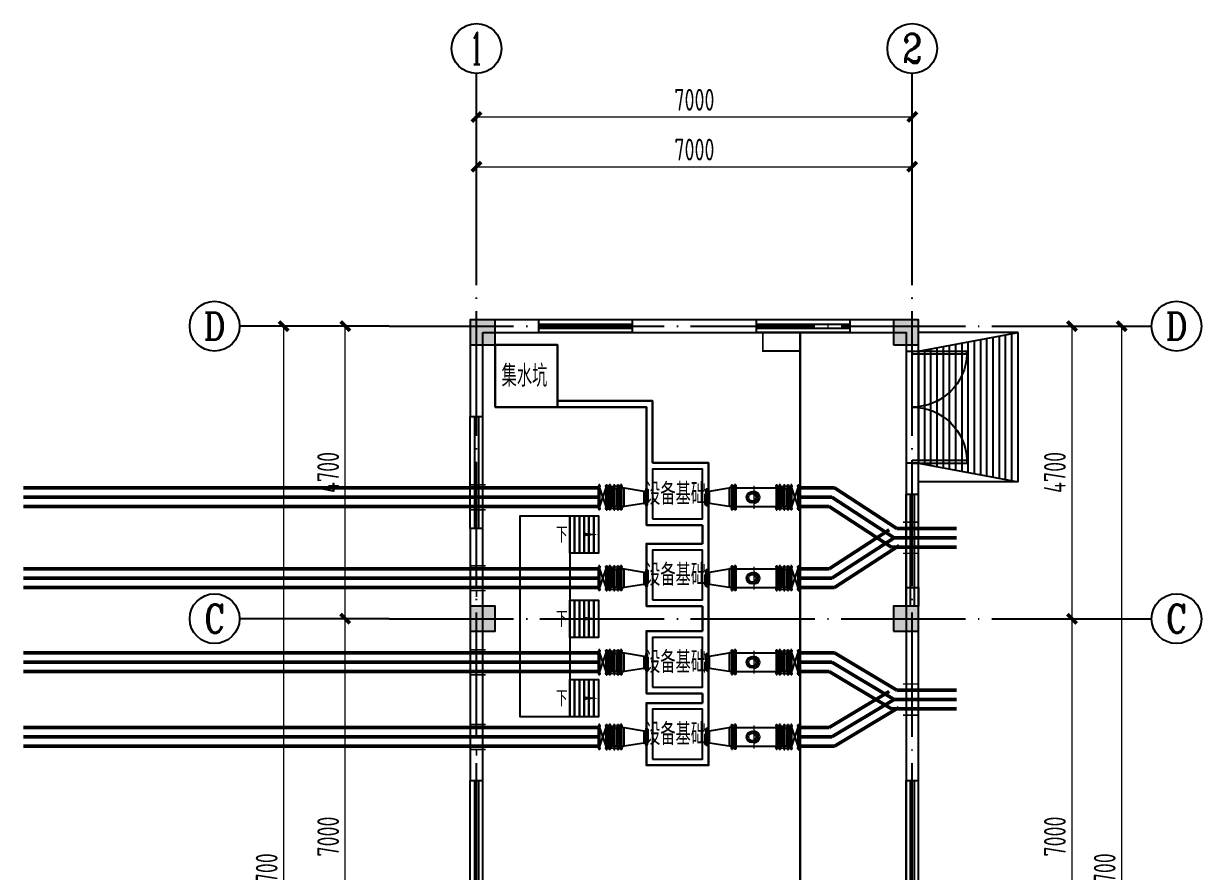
# Model space of a CAD drawing. Header units: millimetres. Extents: x 1742399 to 4898386, y 2481636 to 5226310.
# Drawn here: x 2885255 to 2904177, y 2608306 to 2621944 of the extents above; entities that cross this region are included whole.
import ezdxf
from ezdxf.enums import TextEntityAlignment as Align

# ---------------------------------------------------------------- set-up
doc = ezdxf.new("R2010")
doc.units = ezdxf.units.MM
doc.header["$LTSCALE"] = 1000
for name, pattern in [('ACAD_ISO04W100', [30.5, 24, -3, 0.5, -3]), ('ACAD_ISO10W100', [18, 12, -3, 0, -3]), ('CENTER2', [28.575, 19.05, -3.175, 3.175, -3.175]), ('DOTE', [2.42, 2, -0.2, 0.02, -0.2])]:
    doc.linetypes.add(name, pattern=pattern)
doc.layers.add('0_提资', color=7, linetype='Continuous', lineweight=50, true_color=0xffffff)
doc.layers.add('管道', color=1, linetype='Continuous', lineweight=50, true_color=0xff0000)
for name, color, linetype in [('AXIS', 3, 'Continuous'), ('AXIS_TEXT', 7, 'Continuous'), ('DOTE', 1, 'DOTE'), ('FLOOR_STEEL', 2, 'Continuous'), ('PUB_HATCH', 8, 'Continuous'), ('STAIR', 2, 'Continuous'), ('STAIR_STEEL', 2, 'Continuous'), ('WALL', 4, 'Continuous'), ('WALL_EXT', 4, 'Continuous'), ('WINDOW', 3, 'Continuous'), ('YHG_文字', 7, 'Continuous'), ('YHG_柱', 4, 'Continuous'), ('YHJ_引出、索引', 3, 'Continuous'), ('YHJ_立面_墙线中', 2, 'Continuous'), ('意见', 1, 'Continuous'), ('房间轮廓线', 6, 'Continuous'), ('水泵基础', 7, 'Continuous'), ('细线', 4, 'Continuous'), ('设备', 161, 'Continuous')]:
    doc.layers.add(name, color=color, linetype=linetype)
for name, color, linetype, lineweight in [('FLOOR', 2, 'Continuous', 30), ('中心线', 1, 'ACAD_ISO04W100', 18), ('中轴', 20, 'ACAD_ISO04W100', 9), ('排水沟', 4, 'Continuous', 30), ('管', 1, 'Continuous', 30), ('集水坑', 4, 'Continuous', 30)]:
    doc.layers.add(name, color=color, linetype=linetype, lineweight=lineweight)
doc.styles.add('_TCH_AXIS', font='COMPLEX', dxfattribs={"bigfont": 'GBCBIG'})
doc.styles.add('_TCH_DIM', font='SIMPLEX', dxfattribs={"bigfont": 'GBCBIG'})
doc.styles.add('COMPLEX', font='COMPLEX')
doc.styles.add('HZ1', font='romans.shx', dxfattribs={"width": 0.7, "bigfont": 'hztxt.shx'})
doc.styles.add('TSSD_REIN_T3', font='tssdeng.shx', dxfattribs={"width": 0.7, "bigfont": 'hztxt.shx'})
doc.styles.add('宋体', font='')
doc.styles.get('宋体').set_extended_font_data('SimSun')
doc.dimstyles.new('_TCH_ARCH&&100', dxfattribs={"dimtxt": 350, "dimasz": 150, "dimexe": 100, "dimexo": 200, "dimgap": 100, "dimtad": 1, "dimdec": 0, "dimzin": 0, "dimdsep": 46, "dimtxsty": 'TSSD_REIN_T3', "dimblk": 'ARCHTICK', "dimcen": 0.09, "dimclrt": 7, "dimazin": 2, "dimtfac": 1, "dimtdec": 0, "dimtix": 1, "dimtmove": 2, "dimatfit": 3, "dimfxl": 1, "dimfxlon": 1, "dimtolj": 1, "dimtzin": 0, "dimlwd": 18, "dimlwe": 18, "dimarcsym": 0})

# ---------------------------------------------------------------- blocks, each defined once
blk = doc.blocks.new('_ArchTick')
at = {"color": 0, "linetype": 'ByBlock', "const_width": 0.4}
blk.add_lwpolyline([(-0.5, -0.5), (0.5, 0.5)], dxfattribs=at)
blk = doc.blocks.new('*D1088')
at = {"layer": 'AXIS', "color": 0, "lineweight": 18, "transparency": 16777216}
for p, q in [((2902897, 2617082), (2902998, 2617082)), ((2902898, 2599382), (2902898, 2617082)), ((2902897, 2599382), (2902998, 2599382))]:
    blk.add_line(p, q, dxfattribs=at)
at = {"layer": 'Defpoints', "color": 0, "transparency": 16777216}
for p in [(2902059, 2617082), (2902898, 2617082), (2902059, 2599382)]:
    blk.add_point(p, dxfattribs=at)
at = {"layer": 'AXIS', "color": 0, "lineweight": 18, "transparency": 16777216, "xscale": 150, "yscale": 150, "zscale": 150}
for p, rotation in [((2902898, 2617082), 90), ((2902898, 2599382), 270)]:
    blk.add_blockref('_ArchTick', p, dxfattribs=dict(at, rotation=rotation))
at = {"layer": 'AXIS', "color": 7, "transparency": 16777216, "insert": (2902623, 2608232), "char_height": 350, "attachment_point": 5, "rotation": 90, "style": 'TSSD_REIN_T3'}
blk.add_mtext('\\A1;17700', dxfattribs=at)
blk = doc.blocks.new('*D1090')
at = {"layer": 'AXIS', "color": 0, "lineweight": 18, "transparency": 16777216}
for p, q in [((2902097, 2612382), (2902198, 2612382)), ((2902098, 2605382), (2902098, 2612382)), ((2902097, 2605382), (2902198, 2605382))]:
    blk.add_line(p, q, dxfattribs=at)
at = {"layer": 'Defpoints', "color": 0, "transparency": 16777216}
for p in [(2901384, 2612382), (2902098, 2612382), (2901384, 2605382)]:
    blk.add_point(p, dxfattribs=at)
at = {"layer": 'AXIS', "color": 0, "lineweight": 18, "transparency": 16777216, "xscale": 150, "yscale": 150, "zscale": 150}
for p, rotation in [((2902098, 2612382), 90), ((2902098, 2605382), 270)]:
    blk.add_blockref('_ArchTick', p, dxfattribs=dict(at, rotation=rotation))
at = {"layer": 'AXIS', "color": 7, "transparency": 16777216, "insert": (2901823, 2608882), "char_height": 350, "attachment_point": 5, "rotation": 90, "style": 'TSSD_REIN_T3'}
blk.add_mtext('\\A1;7000', dxfattribs=at)
blk = doc.blocks.new('*D1091')
at = {"layer": 'AXIS', "color": 0, "lineweight": 18, "transparency": 16777216}
for p, q in [((2902097, 2617082), (2902198, 2617082)), ((2902098, 2612382), (2902098, 2617082)), ((2902097, 2612382), (2902198, 2612382))]:
    blk.add_line(p, q, dxfattribs=at)
at = {"layer": 'Defpoints', "color": 0, "transparency": 16777216}
for p in [(2901384, 2617082), (2902098, 2617082), (2901384, 2612382)]:
    blk.add_point(p, dxfattribs=at)
at = {"layer": 'AXIS', "color": 0, "lineweight": 18, "transparency": 16777216, "xscale": 150, "yscale": 150, "zscale": 150}
for p, rotation in [((2902098, 2617082), 90), ((2902098, 2612382), 270)]:
    blk.add_blockref('_ArchTick', p, dxfattribs=dict(at, rotation=rotation))
at = {"layer": 'AXIS', "color": 7, "transparency": 16777216, "insert": (2901823, 2614732), "char_height": 350, "attachment_point": 5, "rotation": 90, "style": 'TSSD_REIN_T3'}
blk.add_mtext('\\A1;4700', dxfattribs=at)
blk = doc.blocks.new('_AXISO')
blk.add_circle((0, 0), 0.5)
at = {"layer": 'AXIS_TEXT', "style": 'COMPLEX', "width": 1.041667}
blk.add_attdef('A', text='', height=0.56, dxfattribs=at).set_placement((-0.25, -0.28), (0.25, -0.28), align=Align.FIT)
blk = doc.blocks.new('*D1093')
at = {"layer": 'AXIS', "color": 0, "lineweight": 18, "transparency": 16777216}
for p, q in [((2892532, 2620443), (2892532, 2620544)), ((2899532, 2620443), (2899532, 2620544)), ((2892532, 2620444), (2899532, 2620444))]:
    blk.add_line(p, q, dxfattribs=at)
at = {"layer": 'Defpoints', "color": 0, "transparency": 16777216}
for p in [(2899532, 2620444), (2892532, 2618082), (2899532, 2618082)]:
    blk.add_point(p, dxfattribs=at)
at = {"layer": 'AXIS', "color": 0, "lineweight": 18, "transparency": 16777216, "xscale": 150, "yscale": 150, "zscale": 150, "rotation": 180}
blk.add_blockref('_ArchTick', (2892532, 2620444), dxfattribs=at)
at = {"layer": 'AXIS', "color": 0, "lineweight": 18, "transparency": 16777216, "xscale": 150, "yscale": 150, "zscale": 150}
blk.add_blockref('_ArchTick', (2899532, 2620444), dxfattribs=at)
at = {"layer": 'AXIS', "color": 7, "transparency": 16777216, "insert": (2896032, 2620719), "char_height": 350, "attachment_point": 5, "style": 'TSSD_REIN_T3'}
blk.add_mtext('\\A1;7000', dxfattribs=at)
blk = doc.blocks.new('*D1094')
at = {"layer": 'AXIS', "color": 0, "lineweight": 18, "transparency": 16777216}
for p, q in [((2892532, 2619643), (2892532, 2619744)), ((2899532, 2619643), (2899532, 2619744)), ((2892532, 2619644), (2899532, 2619644))]:
    blk.add_line(p, q, dxfattribs=at)
at = {"layer": 'Defpoints', "color": 0, "transparency": 16777216}
for p in [(2899532, 2619644), (2892532, 2618082), (2899532, 2618082)]:
    blk.add_point(p, dxfattribs=at)
at = {"layer": 'AXIS', "color": 0, "lineweight": 18, "transparency": 16777216, "xscale": 150, "yscale": 150, "zscale": 150, "rotation": 180}
blk.add_blockref('_ArchTick', (2892532, 2619644), dxfattribs=at)
at = {"layer": 'AXIS', "color": 0, "lineweight": 18, "transparency": 16777216, "xscale": 150, "yscale": 150, "zscale": 150}
blk.add_blockref('_ArchTick', (2899532, 2619644), dxfattribs=at)
at = {"layer": 'AXIS', "color": 7, "transparency": 16777216, "insert": (2896032, 2619919), "char_height": 350, "attachment_point": 5, "style": 'TSSD_REIN_T3'}
blk.add_mtext('\\A1;7000', dxfattribs=at)
blk = doc.blocks.new('*D1095')
at = {"layer": 'AXIS', "color": 0, "lineweight": 18, "transparency": 16777216}
for p, q in [((2889437, 2617082), (2889336, 2617082)), ((2889436, 2599382), (2889436, 2617082)), ((2889437, 2599382), (2889336, 2599382))]:
    blk.add_line(p, q, dxfattribs=at)
at = {"layer": 'Defpoints', "color": 0, "transparency": 16777216}
for p in [(2889436, 2617082), (2891129, 2617082), (2891129, 2599382)]:
    blk.add_point(p, dxfattribs=at)
at = {"layer": 'AXIS', "color": 0, "lineweight": 18, "transparency": 16777216, "xscale": 150, "yscale": 150, "zscale": 150}
for p, rotation in [((2889436, 2617082), 90), ((2889436, 2599382), 270)]:
    blk.add_blockref('_ArchTick', p, dxfattribs=dict(at, rotation=rotation))
at = {"layer": 'AXIS', "color": 7, "transparency": 16777216, "insert": (2889161, 2608232), "char_height": 350, "attachment_point": 5, "rotation": 90, "style": 'TSSD_REIN_T3'}
blk.add_mtext('\\A1;17700', dxfattribs=at)
blk = doc.blocks.new('*D1097')
at = {"layer": 'AXIS', "color": 0, "lineweight": 18, "transparency": 16777216}
for p, q in [((2890424, 2612382), (2890323, 2612382)), ((2890423, 2605382), (2890423, 2612382)), ((2890424, 2605382), (2890323, 2605382))]:
    blk.add_line(p, q, dxfattribs=at)
at = {"layer": 'Defpoints', "color": 0, "transparency": 16777216}
for p in [(2890423, 2612382), (2891129, 2612382), (2891129, 2605382)]:
    blk.add_point(p, dxfattribs=at)
at = {"layer": 'AXIS', "color": 0, "lineweight": 18, "transparency": 16777216, "xscale": 150, "yscale": 150, "zscale": 150}
for p, rotation in [((2890423, 2612382), 90), ((2890423, 2605382), 270)]:
    blk.add_blockref('_ArchTick', p, dxfattribs=dict(at, rotation=rotation))
at = {"layer": 'AXIS', "color": 7, "transparency": 16777216, "insert": (2890148, 2608882), "char_height": 350, "attachment_point": 5, "rotation": 90, "style": 'TSSD_REIN_T3'}
blk.add_mtext('\\A1;7000', dxfattribs=at)
blk = doc.blocks.new('*D1098')
at = {"layer": 'AXIS', "color": 0, "lineweight": 18, "transparency": 16777216}
for p, q in [((2890424, 2617082), (2890323, 2617082)), ((2890423, 2612382), (2890423, 2617082)), ((2890424, 2612382), (2890323, 2612382))]:
    blk.add_line(p, q, dxfattribs=at)
at = {"layer": 'Defpoints', "color": 0, "transparency": 16777216}
for p in [(2890423, 2617082), (2891129, 2617082), (2891129, 2612382)]:
    blk.add_point(p, dxfattribs=at)
at = {"layer": 'AXIS', "color": 0, "lineweight": 18, "transparency": 16777216, "xscale": 150, "yscale": 150, "zscale": 150}
for p, rotation in [((2890423, 2617082), 90), ((2890423, 2612382), 270)]:
    blk.add_blockref('_ArchTick', p, dxfattribs=dict(at, rotation=rotation))
at = {"layer": 'AXIS', "color": 7, "transparency": 16777216, "insert": (2890148, 2614732), "char_height": 350, "attachment_point": 5, "rotation": 90, "style": 'TSSD_REIN_T3'}
blk.add_mtext('\\A1;4700', dxfattribs=at)
blk = doc.blocks.new('刚性防水套管DN400')
at = {"layer": '中轴', "color": 8, "linetype": 'CENTER2', "ltscale": 10}
blk.add_line((1966752, 2550634), (1967002, 2550634), dxfattribs=at)
at = {"layer": '管', "lineweight": 50, "const_width": 25}
for points in [[(1966752, 2550884), (1967002, 2550884)], [(1966852, 2550884), (1966852, 2550984)], [(1966752, 2550384), (1967002, 2550384)], [(1966852, 2550384), (1966852, 2550284)]]:
    blk.add_lwpolyline(points, dxfattribs=at)
at = {"style": '宋体', "width": 0.7, "flags": 1}
blk.add_attdef('中心标高', (1966552, 2549850), '', height=350, dxfattribs=at)
blk = doc.blocks.new('DN400法兰')
at = {"layer": '中心线', "ltscale": 50}
for p, q in [((-258, 20), (-258, -55)), ((257, 20), (257, -55))]:
    blk.add_line(p, q, dxfattribs=at)
at = {"layer": '设备', "ltscale": 50}
for p, q in [((-240, 0), (-244, -4)), ((-240, 0), (240, 0)), ((240, 0), (244, -4)), ((-283, -30), (-283, -4)), ((282, -4), (-283, -4)), ((282, -30), (282, -4))]:
    blk.add_line(p, q, dxfattribs=at)
at = {"layer": '设备'}
for p, q in [((-240, 0), (240, 0)), ((-283, -30), (282, -30))]:
    blk.add_line(p, q, dxfattribs=at)
blk = doc.blocks.new('DN250法兰')
at = {"layer": '中心线', "ltscale": 50}
for p, q in [((-50, 175), (22, 175)), ((-50, -175), (22, -175))]:
    blk.add_line(p, q, dxfattribs=at)
at = {"layer": '设备', "ltscale": 50}
for p, q in [((-26, 160), (-23, 162)), ((-26, -160), (-26, 160)), ((-26, -160), (-26, 160)), ((-23, 197), (0, 197)), ((-23, 197), (-23, -198)), ((0, 197), (0, -198)), ((-26, -160), (-23, -163)), ((0, -198), (-23, -198))]:
    blk.add_line(p, q, dxfattribs=at)
blk = doc.blocks.new('双盘偏心异径管（平面）')
at = {"layer": '设备'}
for p, q in [((57, 100), (18, 100)), ((57, 100), (373, 150)), ((408, 150), (373, 150)), ((373, 150), (373, -150)), ((57, -100), (18, -100)), ((373, -150), (57, -100)), ((408, -150), (373, -150))]:
    blk.add_line(p, q, dxfattribs=at)
at = {"layer": '设备', "ltscale": 50}
blk.add_line((18, -100), (18, 100), dxfattribs=at)
at = {"layer": '设备'}
blk.add_lwpolyline([(57, -100), (57, 100)], dxfattribs=at)
at = {"layer": '设备', "xscale": 0.7042253521126761, "yscale": 0.7042253521126761, "zscale": 0.7042253521126761, "rotation": 270}
blk.add_blockref('DN400法兰', (430, 0), dxfattribs=at)
at = {"layer": '设备', "xscale": 0.7042253521126761, "yscale": 0.7042253521126761, "zscale": 0.7042253521126761}
blk.add_blockref('DN250法兰', (18, 0), dxfattribs=at)
at = {"layer": '意见', "flags": 1}
blk.add_attdef('规格', (589, -14), '', height=227, dxfattribs=at)
blk = doc.blocks.new('双法兰传力接头')
at = {"layer": '中心线', "ltscale": 5}
for p, q in [((-17, 181), (166, 181)), ((-17, -181), (166, -181))]:
    blk.add_line(p, q, dxfattribs=at)
at = {"layer": '设备', "ltscale": 50}
for p, q in [((72, 199), (89, 199)), ((72, 199), (72, -199)), ((18, 167), (34, 167)), ((47, 141), (47, -141)), ((47, 141), (72, 141)), ((120, 155), (120, -155)), ((120, 155), (131, 155)), ((18, -167), (34, -167)), ((47, -141), (72, -141)), ((120, -155), (131, -155)), ((72, -199), (89, -199))]:
    blk.add_line(p, q, dxfattribs=at)
at = {"layer": '设备'}
for p, q in [((89, -199), (89, 199)), ((34, 167), (47, 141)), ((89, 141), (120, 141)), ((34, -167), (47, -141)), ((89, -141), (120, -141))]:
    blk.add_line(p, q, dxfattribs=at)
at = {"layer": '设备', "yscale": 0.7042253521126761, "zscale": 0.7042253521126761}
for p, xscale, rotation in [((-3, 0), 0.7042253521126761, 90), ((152, 0), -0.7042253521126761, 270)]:
    blk.add_blockref('DN400法兰', p, dxfattribs=dict(at, xscale=xscale, rotation=rotation))
at = {"layer": '意见', "flags": 1}
blk.add_attdef('规格', (193, -29), '', height=94.2, dxfattribs=at)
blk = doc.blocks.new('手动双盘蝶阀')
at = {"layer": '设备', "ltscale": 50}
for p, q in [((50, -150), (-50, 150)), ((-50, -150), (50, 150))]:
    blk.add_line(p, q, dxfattribs=at)
at = {"layer": '设备', "yscale": 0.7042253521126761, "zscale": 0.7042253521126761}
for p, xscale, rotation in [((-71, 0), 0.7042253521126761, 90), ((71, 0), -0.7042253521126761, 270)]:
    blk.add_blockref('DN400法兰', p, dxfattribs=dict(at, xscale=xscale, rotation=rotation))
at = {"layer": '意见', "flags": 1}
blk.add_attdef('规格', (147, 6), '', height=70.4, dxfattribs=at)
blk = doc.blocks.new('双盘异径管')
at = {"layer": '设备'}
for p, q in [((57, 100), (18, 100)), ((57, 100), (373, 150)), ((408, 150), (373, 150)), ((373, 150), (373, -150)), ((57, -100), (18, -100)), ((373, -150), (57, -100)), ((408, -150), (373, -150))]:
    blk.add_line(p, q, dxfattribs=at)
at = {"layer": '设备', "ltscale": 50}
blk.add_line((18, -100), (18, 100), dxfattribs=at)
at = {"layer": '设备'}
blk.add_lwpolyline([(57, -100), (57, 100)], dxfattribs=at)
at = {"layer": '设备', "xscale": 0.7042253521126761, "yscale": 0.7042253521126761, "zscale": 0.7042253521126761, "rotation": 270}
blk.add_blockref('DN400法兰', (430, 0), dxfattribs=at)
at = {"layer": '设备', "xscale": 0.7042253521126761, "yscale": 0.7042253521126761, "zscale": 0.7042253521126761}
blk.add_blockref('DN250法兰', (18, 0), dxfattribs=at)
at = {"layer": '意见', "flags": 1}
blk.add_attdef('规格', (621, -23), '', height=267, dxfattribs=at)
blk = doc.blocks.new('多功能水泵控制阀')
at = {"layer": '中心线', "ltscale": 10}
blk.add_line((296, -183), (296, 183), dxfattribs=at)
at = {"layer": '设备'}
for p, q in [((0, 150), (648, 150)), ((0, -150), (648, -150))]:
    blk.add_line(p, q, dxfattribs=at)
for radius in [91.1, 61.9]:
    blk.add_circle((264, 0), radius, dxfattribs=at)
blk.add_arc((296, 0), 88.6, 264.0575, 95.9425, dxfattribs=at)
at = {"layer": '设备', "yscale": 0.7042253521126761, "zscale": 0.7042253521126761}
for p, xscale, rotation in [((-21, 0), -0.7042253521126761, 90), ((669, 0), 0.7042253521126761, 270)]:
    blk.add_blockref('DN400法兰', p, dxfattribs=dict(at, xscale=xscale, rotation=rotation))
at = {"layer": '意见', "flags": 1}
blk.add_attdef('规格', (114, -565), '', height=244, dxfattribs=at)
blk = doc.blocks.new('电动双盘蝶阀')
at = {"layer": '设备', "ltscale": 50}
for p, q in [((50, -150), (-50, 150)), ((-50, -150), (50, 150))]:
    blk.add_line(p, q, dxfattribs=at)
at = {"layer": '设备', "yscale": 0.7042253521126761, "zscale": 0.7042253521126761}
for p, xscale, rotation in [((-71, 0), 0.7042253521126761, 90), ((71, 0), -0.7042253521126761, 270)]:
    blk.add_blockref('DN400法兰', p, dxfattribs=dict(at, xscale=xscale, rotation=rotation))
at = {"flags": 1}
blk.add_attdef('规格', (120, 51), '', height=10, dxfattribs=at)
blk = doc.blocks.new('平面_平台钢楼梯')
at = {"layer": 'STAIR_STEEL'}
for points in [[(-460.02, 300), (-383.35, 300), (-383.35, -300), (-460.02, -300)], [(-383.35, 300), (-306.68, 300), (-306.68, -300), (-383.35, -300)], [(-306.68, 300), (-230.01, 300), (-230.01, -300), (-306.68, -300)], [(-230.01, 300), (-153.34, 300), (-153.34, -300), (-230.01, -300)], [(-153.34, 300), (-76.67, 300), (-76.67, -300), (-153.34, -300)], [(-76.67, 300), (0, 300), (0, -300), (-76.67, -300)]]:
    blk.add_lwpolyline(points, close=True, dxfattribs=at)
at = {"layer": 'YHJ_引出、索引'}
blk.add_lwpolyline([(-460.02, 0, 0, 0, 0), (0, 0, 0, 60, 0), (-225, 0, 0, 0, 0)], format="xyseb", dxfattribs=at)
at = {"layer": 'YHJ_引出、索引', "color": 7, "style": '_TCH_DIM'}
blk.add_text('下', height=253.19, dxfattribs=at).set_placement((-681.19, -131.25))
blk = doc.blocks.new('刚性防水套管DN300')
at = {"layer": '中轴', "color": 8, "linetype": 'CENTER2', "ltscale": 10}
blk.add_line((1966752, 2550634), (1967002, 2550634), dxfattribs=at)
at = {"layer": '管', "lineweight": 50, "const_width": 25}
for points in [[(1966852, 2550834), (1966852, 2550934)], [(1966752, 2550834), (1967002, 2550834)], [(1966752, 2550434), (1967002, 2550434)], [(1966852, 2550434), (1966852, 2550334)]]:
    blk.add_lwpolyline(points, dxfattribs=at)
at = {"style": '宋体', "width": 0.7, "flags": 1}
blk.add_attdef('中心标高', (1966552, 2549988), '', height=350, dxfattribs=at)
blk = doc.blocks.new('*U1075')
at = {"layer": 'WINDOW'}
for p, q in [((0, 900), (877, 900)), ((0, 900), (0, 855)), ((0, 855), (877, 855)), ((877, 855), (877, 900)), ((0, -855), (877, -855)), ((0, -900), (0, -855)), ((0, -900), (877, -900)), ((877, -855), (877, -900))]:
    blk.add_line(p, q, dxfattribs=at)
at = {"layer": 'WINDOW', "extrusion": (0, 0, -1)}
for centre, major_axis, start_param, end_param in [((0, 877), (620, 620), 0.811042, 2.356194), ((0, -878), (-620, 620), 0.785398, 2.330551)]:
    blk.add_ellipse(centre, major_axis=major_axis, ratio=1, start_param=start_param, end_param=end_param, dxfattribs=at)
at = {"style": 'HZ1', "width": 0.7, "flags": 1}
blk.add_attdef('编号', (-948, -131), '', height=300, dxfattribs=at)
blk = doc.blocks.new('平面_钢爬梯')
at = {"layer": 'YHJ_立面_墙线中', "const_width": 30}
blk.add_lwpolyline([(-600, 0), (-600, -300), (0, -300), (0, 0)], dxfattribs=at)
blk = doc.blocks.new('*U1073')
at = {"layer": 'WINDOW'}
for p, q in [((-100, 0), (100, 0)), ((-100, -1500), (-100, 0)), ((-33, 0), (-33, -1500)), ((33, 0), (33, -1500)), ((100, -1500), (100, 0)), ((100, -1500), (-100, -1500))]:
    blk.add_line(p, q, dxfattribs=at)
at = {"style": 'HZ1', "width": 0.7, "flags": 1}
blk.add_attdef('编号', (-598, -1035), '', height=300, dxfattribs=at)
blk = doc.blocks.new('平面_窗')
at = {"layer": 'WINDOW'}
for p, q in [((-100, 0), (100, 0)), ((-100, -1800), (-100, 0)), ((-33, 0), (-33, -1800)), ((33, 0), (33, -1800)), ((100, -1800), (100, 0)), ((100, -1800), (-100, -1800))]:
    blk.add_line(p, q, dxfattribs=at)
at = {"style": 'HZ1', "width": 0.7, "flags": 1}
blk.add_attdef('编号', (-598, -1035), '', height=300, dxfattribs=at)
blk = doc.blocks.new('*U1072')
at = {"layer": 'STAIR'}
for p, q in [((1600, 2400), (0, 2400)), ((0, 0), (0, 2400)), ((0, 2100), (1600, 2400)), ((1000, 113), (1000, 2287)), ((1100, 94), (1100, 2306)), ((1200, 75), (1200, 2325)), ((1300, 56), (1300, 2344)), ((1400, 38), (1400, 2362)), ((1500, 19), (1500, 2381)), ((1600, 0), (1600, 2400)), ((100, 281), (100, 2119)), ((200, 263), (200, 2138)), ((300, 244), (300, 2156)), ((400, 225), (400, 2175)), ((500, 206), (500, 2194)), ((600, 188), (600, 2213)), ((700, 169), (700, 2231)), ((800, 150), (800, 2250)), ((900, 131), (900, 2269)), ((0, 300), (1600, 0)), ((1600, 0), (0, 0))]:
    blk.add_line(p, q, dxfattribs=at)
at = {"layer": 'WALL'}
blk.add_line((0, 2100), (0, 2200), dxfattribs=at)
blk = doc.blocks.new('*U1058')
at = {"layer": 'PUB_HATCH'}
blk.add_solid([(-200, -200), (200, -200), (-200, 200), (200, 200)], dxfattribs=at)
at = {"layer": 'YHG_柱'}
blk.add_lwpolyline([(-200, -200), (200, -200), (200, 200), (-200, 200)], close=True, dxfattribs=at)

msp = doc.modelspace()

# ---------------------------------------------------------------- linework, layer by layer
at = {"layer": '0_提资', "color": 8}
for p, q in [((2894492, 2614482.3), (2885255.4, 2614482.3)), ((2894492, 2614182.3), (2885255.4, 2614182.3)), ((2894492, 2613182.3), (2885255.4, 2613182.3)), ((2894492, 2612882.3), (2885255.4, 2612882.3)), ((2894492, 2611832.3), (2885255.4, 2611832.3)), ((2894492, 2611532.3), (2885255.4, 2611532.3)), ((2894492, 2610632.3), (2885255.4, 2610632.3)), ((2894492, 2610332.3), (2885255.4, 2610332.3))]:
    msp.add_line(p, q, dxfattribs=at)
at = {"layer": '0_提资', "color": 8, "linetype": 'ACAD_ISO10W100'}
for p, q in [((2894492, 2614332.3), (2885255.4, 2614332.3)), ((2894492, 2613032.3), (2885255.4, 2613032.3)), ((2894492, 2611682.3), (2885255.4, 2611682.3)), ((2894492, 2610482.3), (2885255.4, 2610482.3))]:
    msp.add_line(p, q, dxfattribs=at)
at = {"layer": 'AXIS'}
for p, q in [((2892531.6, 2618082.3), (2892531.6, 2621143.6)), ((2899531.6, 2618082.3), (2899531.6, 2621143.6)), ((2891128.6, 2617082.3), (2888724.5, 2617082.3)), ((2902059.2, 2617082.3), (2903377.3, 2617082.3)), ((2891128.6, 2612382.3), (2888724.5, 2612382.3)), ((2902059.2, 2612382.3), (2903377.3, 2612382.3))]:
    msp.add_line(p, q, dxfattribs=at)
at = {"layer": 'DOTE'}
for p, q in [((2892531.6, 2598382.3), (2892531.6, 2618082.3)), ((2899531.6, 2598382.3), (2899531.6, 2618082.3)), ((2891128.6, 2617082.3), (2902059.2, 2617082.3)), ((2891128.6, 2612382.3), (2902059.2, 2612382.3))]:
    msp.add_line(p, q, dxfattribs=at)
at = {"layer": 'FLOOR'}
msp.add_lwpolyline([(2897731.6, 2616982.3), (2897731.6, 2605482.3)], dxfattribs=at)
at = {"layer": 'FLOOR_STEEL'}
msp.add_lwpolyline([(2894031.6, 2610804.8), (2893231.6, 2610804.8), (2893231.6, 2614035), (2894031.6, 2614035)], close=True, dxfattribs=at)
at = {"layer": 'WALL_EXT'}
for p, q in [((2893531.6, 2617182.3), (2892831.6, 2617182.3)), ((2893531.6, 2616982.3), (2893531.6, 2617182.3)), ((2897031.6, 2617182.3), (2895031.6, 2617182.3)), ((2895031.6, 2617182.3), (2895031.6, 2616982.3)), ((2897031.6, 2616982.3), (2897031.6, 2617182.3)), ((2899231.6, 2617182.3), (2898531.6, 2617182.3)), ((2898531.6, 2617182.3), (2898531.6, 2616982.3)), ((2892831.6, 2616982.3), (2893531.6, 2616982.3)), ((2895031.6, 2616982.3), (2897031.6, 2616982.3)), ((2898531.6, 2616982.3), (2899231.6, 2616982.3)), ((2892431.6, 2616782.3), (2892431.6, 2615632.3)), ((2892631.6, 2615632.3), (2892631.6, 2616782.3)), ((2899431.6, 2616782.3), (2899431.6, 2616682.3)), ((2899631.6, 2616682.3), (2899631.6, 2616782.3)), ((2899431.6, 2616682.3), (2899631.6, 2616682.3)), ((2892431.6, 2615632.3), (2892631.6, 2615632.3)), ((2899431.6, 2614882.3), (2899431.6, 2614382.3)), ((2899631.6, 2614882.3), (2899431.6, 2614882.3)), ((2899631.6, 2614382.3), (2899631.6, 2614882.3)), ((2899431.6, 2614382.3), (2899631.6, 2614382.3)), ((2892631.6, 2613832.3), (2892431.6, 2613832.3)), ((2892431.6, 2613832.3), (2892431.6, 2612582.3)), ((2892631.6, 2612582.3), (2892631.6, 2613832.3)), ((2899431.6, 2612582.3), (2899431.6, 2612882.3)), ((2899431.6, 2612882.3), (2899631.6, 2612882.3)), ((2899631.6, 2612882.3), (2899631.6, 2612582.3)), ((2899631.6, 2612582.3), (2899431.6, 2612582.3)), ((2899431.6, 2612582.3), (2899431.6, 2612582.3)), ((2899631.6, 2612582.3), (2899631.6, 2612582.3)), ((2892431.6, 2612182.3), (2892431.6, 2609782.3)), ((2892631.6, 2609782.3), (2892631.6, 2612182.3)), ((2899431.6, 2612182.3), (2899431.6, 2609782.3)), ((2899631.6, 2609782.3), (2899631.6, 2612182.3)), ((2892431.6, 2609782.3), (2892631.6, 2609782.3)), ((2899431.6, 2609782.3), (2899631.6, 2609782.3))]:
    msp.add_line(p, q, dxfattribs=at)
at = {"layer": '房间轮廓线'}
msp.add_lwpolyline([(2892631.6, 2616982.3), (2899431.6, 2616982.3), (2899431.6, 2605482.3), (2892631.6, 2605482.3)], close=True, dxfattribs=at)
at = {"layer": '排水沟'}
for points in [[(2893831.6, 2615882.3), (2895360.1, 2615882.3), (2895360.1, 2614885)], [(2893831.6, 2615782.3), (2895260.1, 2615782.3), (2895260.1, 2614885)], [(2895260.1, 2614885), (2895260.1, 2613885), (2896160.1, 2613885)], [(2896260.1, 2613885), (2896260.1, 2614885), (2895360.1, 2614885)], [(2896160.1, 2613885), (2896160.1, 2613585)], [(2896260.1, 2613885), (2896260.1, 2613585)], [(2896160.1, 2613585), (2895260.1, 2613585), (2895260.1, 2612585), (2896160.1, 2612585)], [(2896260.1, 2612585), (2896260.1, 2613585)], [(2896160.1, 2612585), (2896160.1, 2612182.5)], [(2896260.1, 2612585), (2896260.1, 2612182.5)], [(2896160.1, 2612182.5), (2895260.1, 2612182.5), (2895260.1, 2611182.5), (2896160.1, 2611182.5)], [(2896260.1, 2611182.5), (2896260.1, 2612182.5)], [(2896160.1, 2611182.5), (2896160.1, 2611027)], [(2896260.1, 2611182.5), (2896260.1, 2611027)], [(2896160.1, 2611027), (2895260.1, 2611027), (2895260.1, 2610027), (2896260.1, 2610027), (2896260.1, 2611027)]]:
    msp.add_lwpolyline(points, dxfattribs=at)
at = {"layer": '水泵基础'}
for points in [[(2895360.1, 2613985), (2896160.1, 2613985), (2896160.1, 2614785), (2895360.1, 2614785)], [(2895360.1, 2612685), (2896160.1, 2612685), (2896160.1, 2613485), (2895360.1, 2613485)], [(2895360.1, 2611282.5), (2896160.1, 2611282.5), (2896160.1, 2612082.5), (2895360.1, 2612082.5)], [(2895360.1, 2610127), (2896160.1, 2610127), (2896160.1, 2610927), (2895360.1, 2610927)]]:
    msp.add_lwpolyline(points, close=True, dxfattribs=at)
at = {"layer": '管道', "color": 8}
for p, q in [((2897731.6, 2614482.3), (2898285.1, 2614482.3)), ((2898285.1, 2614482.3), (2899285.1, 2613832.3)), ((2897731.6, 2614182.3), (2898196.1, 2614182.3)), ((2898196.1, 2614182.3), (2899196.1, 2613532.3)), ((2898196.1, 2613182.3), (2899158.8, 2613808.1)), ((2899285.1, 2613832.3), (2900240.6, 2613832.3)), ((2898285.1, 2612882.3), (2899322.3, 2613556.6)), ((2899196.1, 2613532.3), (2900240.6, 2613532.3)), ((2897731.6, 2613182.3), (2898196.1, 2613182.3)), ((2897731.6, 2612882.3), (2898285.1, 2612882.3)), ((2897731.6, 2611832.3), (2898282.1, 2611832.3)), ((2898282.1, 2611832.3), (2899282.1, 2611232.3)), ((2897731.6, 2611532.3), (2898199, 2611532.3)), ((2898199, 2611532.3), (2899199, 2610932.3)), ((2899282.1, 2611232.3), (2900240.6, 2611232.3)), ((2898199, 2610632.3), (2899163.4, 2611210.9)), ((2898282.1, 2610332.3), (2899317.8, 2610953.7)), ((2899199, 2610932.3), (2900240.6, 2610932.3)), ((2897731.6, 2610632.3), (2898199, 2610632.3)), ((2897731.6, 2610332.3), (2898282.1, 2610332.3))]:
    msp.add_line(p, q, dxfattribs=at)
at = {"layer": '管道', "color": 8, "linetype": 'ACAD_ISO10W100'}
for p, q in [((2897731.6, 2614332.3), (2898240.6, 2614332.3)), ((2898240.6, 2614332.3), (2899240.6, 2613682.3)), ((2898240.6, 2613032.3), (2899240.6, 2613682.3)), ((2899240.6, 2613682.3), (2900240.6, 2613682.3)), ((2897731.6, 2613032.3), (2898240.6, 2613032.3)), ((2897731.6, 2611682.3), (2898240.6, 2611682.3)), ((2898240.6, 2611682.3), (2899240.6, 2611082.3)), ((2898240.6, 2610482.3), (2899240.6, 2611082.3)), ((2899240.6, 2611082.3), (2900240.6, 2611082.3)), ((2897731.6, 2610482.3), (2898240.6, 2610482.3))]:
    msp.add_line(p, q, dxfattribs=at)
at = {"layer": '细线'}
msp.add_lwpolyline([(2899631.6, 2616682.3), (2899631.6, 2614882.3)], dxfattribs=at)
at = {"layer": '集水坑'}
msp.add_lwpolyline([(2893831.6, 2615782.3), (2893831.6, 2616782.3), (2892831.6, 2616782.3), (2892831.6, 2615782.3), (2893831.6, 2615782.3)], dxfattribs=at)

# ---------------------------------------------------------------- block references
for name, p in [('*U1058', (2892631.6, 2616982.3)), ('*U1058', (2899431.6, 2616982.3)), ('*U1072', (2899631.6, 2614582.3)), ('*U1075', (2899531.6, 2615782.3)), ('平面_窗', (2892531.6, 2615632.3)), ('平面_窗', (2899531.6, 2614382.3)), ('*U1058', (2892631.6, 2612382.3)), ('*U1058', (2899431.6, 2612382.3)), ('平面_窗', (2892531.6, 2609782.3)), ('平面_窗', (2899531.6, 2609782.3))]:
    msp.add_blockref(name, p)
at = {"rotation": 90}
for p in [(2893531.6, 2617082.3), (2897031.6, 2617082.3)]:
    msp.add_blockref('*U1073', p, dxfattribs=at)
at = {"layer": '0_提资'}
for name, p in [('手动双盘蝶阀', (2894563.5, 2614332.3)), ('双法兰传力接头', (2894665.3, 2614332.3)), ('双盘异径管', (2896218.8, 2614332.3)), ('多功能水泵控制阀', (2896697, 2614332.3)), ('双法兰传力接头', (2897396.3, 2614332.3)), ('电动双盘蝶阀', (2897647.5, 2614332.3)), ('手动双盘蝶阀', (2894563.5, 2613032.3)), ('双法兰传力接头', (2894665.3, 2613032.3)), ('双盘异径管', (2896218.8, 2613032.3)), ('多功能水泵控制阀', (2896697, 2613032.3)), ('双法兰传力接头', (2897396.3, 2613032.3)), ('电动双盘蝶阀', (2897647.5, 2613032.3)), ('手动双盘蝶阀', (2894563.5, 2611682.3)), ('双法兰传力接头', (2894665.3, 2611682.3)), ('双盘异径管', (2896218.8, 2611682.3)), ('多功能水泵控制阀', (2896697, 2611682.3)), ('双法兰传力接头', (2897396.3, 2611682.3)), ('电动双盘蝶阀', (2897647.5, 2611682.3)), ('手动双盘蝶阀', (2894563.5, 2610482.3)), ('双法兰传力接头', (2894665.3, 2610482.3)), ('双盘异径管', (2896218.8, 2610482.3)), ('多功能水泵控制阀', (2896697, 2610482.3)), ('双法兰传力接头', (2897396.3, 2610482.3)), ('电动双盘蝶阀', (2897647.5, 2610482.3))]:
    msp.add_blockref(name, p, dxfattribs=at)
at = {"layer": '0_提资', "rotation": 180}
for p in [(2895274.6, 2614332.3), (2895274.6, 2613032.3), (2895274.6, 2611682.3), (2895274.6, 2610482.3)]:
    msp.add_blockref('双盘偏心异径管（平面）', p, dxfattribs=at)
at = {"layer": 'AXIS'}
ref = msp.add_blockref('_AXISO', (2892531.6, 2621543.6), dxfattribs=dict(at, xscale=800, yscale=800, zscale=800))
ref.add_attrib('A', '1', dxfattribs={"layer": 'AXIS_TEXT', "height": 514.7, "style": '_TCH_AXIS'}).set_placement((2892421.3, 2621286.3), (2892641.9, 2621286.3), align=Align.FIT)
ref = msp.add_blockref('_AXISO', (2899531.6, 2621543.6), dxfattribs=dict(at, xscale=800, yscale=800, zscale=800))
ref.add_attrib('A', '2', dxfattribs={"layer": 'AXIS_TEXT', "height": 465.9, "style": '_TCH_AXIS'}).set_placement((2899376.3, 2621310.7), (2899687, 2621310.7), align=Align.FIT)
ref = msp.add_blockref('_AXISO', (2888324.5, 2617082.3), dxfattribs=dict(at, xscale=800, yscale=800, zscale=800))
ref.add_attrib('A', 'D', dxfattribs={"layer": 'AXIS_TEXT', "height": 435.3, "style": '_TCH_AXIS'}).set_placement((2888148.3, 2616864.7), (2888500.7, 2616864.7), align=Align.FIT)
ref = msp.add_blockref('_AXISO', (2903777.3, 2617082.3), dxfattribs=dict(at, xscale=800, yscale=800, zscale=800))
ref.add_attrib('A', 'D', dxfattribs={"layer": 'AXIS_TEXT', "height": 435.3, "style": '_TCH_AXIS'}).set_placement((2903601.1, 2616864.7), (2903953.5, 2616864.7), align=Align.FIT)
ref = msp.add_blockref('_AXISO', (2888324.5, 2612382.3), dxfattribs=dict(at, xscale=800, yscale=800, zscale=800))
ref.add_attrib('A', 'C', dxfattribs={"layer": 'AXIS_TEXT', "height": 455.7, "style": '_TCH_AXIS'}).set_placement((2888161.8, 2612154.5), (2888487.2, 2612154.5), align=Align.FIT)
ref = msp.add_blockref('_AXISO', (2903777.3, 2612382.3), dxfattribs=dict(at, xscale=800, yscale=800, zscale=800))
ref.add_attrib('A', 'C', dxfattribs={"layer": 'AXIS_TEXT', "height": 455.7, "style": '_TCH_AXIS'}).set_placement((2903614.6, 2612154.5), (2903940.1, 2612154.5), align=Align.FIT)
at = {"layer": 'Defpoints'}
msp.add_blockref('平面_钢爬梯', (2897731.6, 2616982.3), dxfattribs=at)
at = {"layer": 'STAIR'}
for p in [(2894491.7, 2613735), (2894491.7, 2612382.3), (2894491.7, 2611104.8)]:
    msp.add_blockref('平面_平台钢楼梯', p, dxfattribs=at)
at = {"layer": '管', "lineweight": 50}
for p in [(925679.2, 63698), (925679.2, 62398), (925679.2, 61048), (925679.2, 59848)]:
    msp.add_blockref('刚性防水套管DN300', p, dxfattribs=at)
at = {"layer": '管', "lineweight": 50, "rotation": 180}
for p in [(4866384.1, 5164316.7), (4866384.1, 5161716.7)]:
    msp.add_blockref('刚性防水套管DN400', p, dxfattribs=at)

# ---------------------------------------------------------------- texts
at = {"layer": 'YHG_文字', "color": 7, "char_height": 350, "attachment_point": 5, "style": 'TSSD_REIN_T3'}
for s, insert in [('\\A1;集水坑', (2893302.2, 2616282.6)), ('\\A1;设备基础', (2895729.2, 2614386.9)), ('\\A1;设备基础', (2895729.2, 2613086.9)), ('\\A1;设备基础', (2895729.2, 2611684.4)), ('\\A1;设备基础', (2895729.2, 2610528.8))]:
    msp.add_mtext(s, dxfattribs=dict(at, insert=insert))

# ---------------------------------------------------------------- dimensions: what is measured, and where the dimension line sits
at = {"layer": 'AXIS'}
for p1, p2, distance, picture, middle in [((2892531.6, 2618082.3), (2899531.6, 2618082.3), 2361.3, '*D1093', (2896031.6, 2620718.6)), ((2892531.6, 2618082.3), (2899531.6, 2618082.3), 1561.3, '*D1094', (2896031.6, 2619918.6)), ((2891128.6, 2599382.3), (2891128.6, 2617082.3), 1693.1, '*D1095', (2889160.6, 2608232.3)), ((2891128.6, 2612382.3), (2891128.6, 2617082.3), 705.5, '*D1098', (2890148.2, 2614732.3)), ((2901384.5, 2612382.3), (2901384.5, 2617082.3), -713.6, '*D1091', (2901823.1, 2614732.3)), ((2902059.2, 2599382.3), (2902059.2, 2617082.3), -838.9, '*D1088', (2902623.1, 2608232.3)), ((2891128.6, 2605382.3), (2891128.6, 2612382.3), 705.5, '*D1097', (2890148.2, 2608882.3)), ((2901384.5, 2605382.3), (2901384.5, 2612382.3), -713.6, '*D1090', (2901823.1, 2608882.3))]:
    dim = msp.add_aligned_dim(p1=p1, p2=p2, distance=distance, dimstyle='_TCH_ARCH&&100', dxfattribs=at)
    dim.commit()
    dim.dimension.update_dxf_attribs({"geometry": picture, "text_midpoint": middle})

doc.saveas('drawing.dxf')
